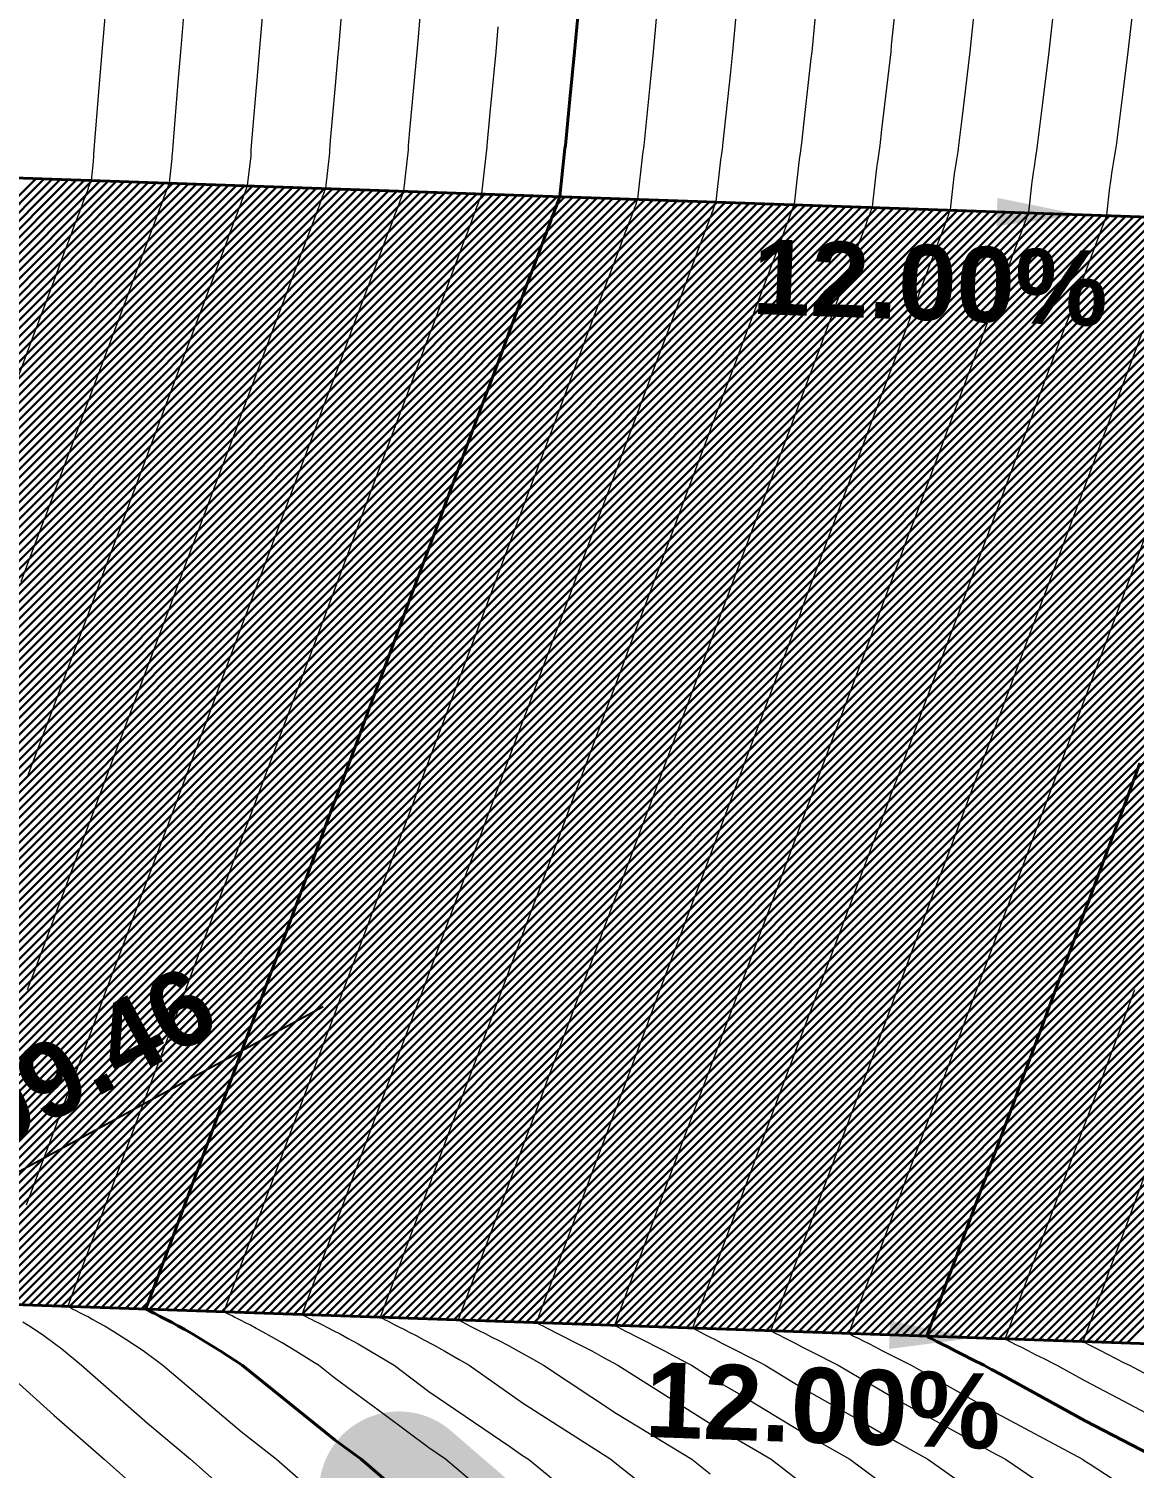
# Model space of a CAD drawing. Extents: x 2799052 to 2815686, y 1319509 to 1336143.
# Drawn here: x 2807475.63 to 2807487.42, y 1327803.55 to 1327818.89 of the extents above; entities that cross this region are included whole.
import ezdxf

# ---------------------------------------------------------------- set-up
doc = ezdxf.new("R2010")
doc.units = 0
doc.header["$LTSCALE"] = 0.5
doc.header["$MEASUREMENT"] = 0
for name, color, linetype, lineweight in [('C-PRKG-CONC', 2, 'Continuous', 40), ('C-Road-Asph-Hach', 110, 'Continuous', 30), ('C-Topo-Cont-10th', 8, 'Continuous', 13), ('C-TOPO-CONT-1FT', 7, 'Continuous', 40), ('C-TOPO-SLOP', 1, 'Continuous', 25), ('C-TOPO-SPOT', 2, 'Continuous', 25)]:
    doc.layers.add(name, color=color, linetype=linetype, lineweight=lineweight)
doc.layers.add('C-Road-Asph-Hach-Bdry', color=64, linetype='Continuous', lineweight=25, plot=False)
doc.layers.add('C-TOPO-USER', color=40, linetype='Continuous')
doc.styles.add('Swiss 721 BT', font='swissb.ttf', dxfattribs={"height": 2})

msp = doc.modelspace()

# ---------------------------------------------------------------- hatches: boundary and pattern name
at = {"true_color": 0x000000}
msp.add_hatch(color=18, dxfattribs=at).paths.add_polyline_path([(2807478.932, 1327803.858, 0.414214), (2807479.02, 1327802.66), (2807482.177, 1327799.934, 0.414214), (2807483.376, 1327800.022, 0.414214), (2807483.288, 1327801.22), (2807480.131, 1327803.946, 0.414214)], flags=0)

# ---------------------------------------------------------------- linework, layer by layer
at = {"layer": 'C-PRKG-CONC'}
for p, q in [((2807473.473, 1327817.369), (2807500.621, 1327816.427)), ((2807506.439, 1327804.218), (2807453.461, 1327806.056))]:
    msp.add_line(p, q, dxfattribs=at)
at = {"layer": 'C-Road-Asph-Hach', "linetype": 'Continuous'}
for p, q in [((2807464.103, 1327805.687), (2807475.708, 1327817.291)), ((2807464.188, 1327805.684), (2807475.793, 1327817.288)), ((2807464.274, 1327805.681), (2807475.878, 1327817.285)), ((2807464.359, 1327805.678), (2807475.964, 1327817.282)), ((2807464.445, 1327805.675), (2807476.049, 1327817.279)), ((2807464.53, 1327805.672), (2807476.135, 1327817.276)), ((2807464.615, 1327805.669), (2807476.22, 1327817.273)), ((2807464.701, 1327805.666), (2807476.306, 1327817.271)), ((2807464.786, 1327805.663), (2807476.391, 1327817.268)), ((2807464.872, 1327805.66), (2807476.476, 1327817.265)), ((2807464.957, 1327805.657), (2807476.562, 1327817.262)), ((2807465.043, 1327805.654), (2807476.647, 1327817.259)), ((2807465.128, 1327805.651), (2807476.733, 1327817.256)), ((2807465.213, 1327805.648), (2807476.818, 1327817.253)), ((2807465.299, 1327805.645), (2807476.903, 1327817.25)), ((2807465.384, 1327805.642), (2807476.989, 1327817.247)), ((2807465.47, 1327805.639), (2807477.074, 1327817.244)), ((2807465.555, 1327805.636), (2807477.16, 1327817.241)), ((2807465.64, 1327805.633), (2807477.245, 1327817.238)), ((2807465.726, 1327805.63), (2807477.331, 1327817.235)), ((2807465.811, 1327805.627), (2807477.416, 1327817.232)), ((2807465.897, 1327805.624), (2807477.501, 1327817.229)), ((2807465.982, 1327805.621), (2807477.587, 1327817.226)), ((2807466.068, 1327805.618), (2807477.672, 1327817.223)), ((2807466.153, 1327805.615), (2807477.758, 1327817.22)), ((2807466.238, 1327805.612), (2807477.843, 1327817.217)), ((2807466.324, 1327805.61), (2807477.929, 1327817.214)), ((2807466.409, 1327805.607), (2807478.014, 1327817.211)), ((2807466.495, 1327805.604), (2807478.099, 1327817.208)), ((2807466.58, 1327805.601), (2807478.185, 1327817.205)), ((2807466.666, 1327805.598), (2807478.27, 1327817.202)), ((2807466.751, 1327805.595), (2807478.356, 1327817.199)), ((2807466.836, 1327805.592), (2807478.441, 1327817.196)), ((2807466.922, 1327805.589), (2807478.527, 1327817.193)), ((2807467.007, 1327805.586), (2807478.612, 1327817.191)), ((2807467.093, 1327805.583), (2807478.697, 1327817.188)), ((2807467.178, 1327805.58), (2807478.783, 1327817.185)), ((2807467.264, 1327805.577), (2807478.868, 1327817.182)), ((2807467.349, 1327805.574), (2807478.954, 1327817.179)), ((2807467.434, 1327805.571), (2807479.039, 1327817.176)), ((2807467.52, 1327805.568), (2807479.125, 1327817.173)), ((2807467.605, 1327805.565), (2807479.21, 1327817.17)), ((2807467.691, 1327805.562), (2807479.295, 1327817.167)), ((2807467.776, 1327805.559), (2807479.381, 1327817.164)), ((2807467.862, 1327805.556), (2807479.466, 1327817.161)), ((2807467.947, 1327805.553), (2807479.552, 1327817.158)), ((2807468.032, 1327805.55), (2807479.637, 1327817.155)), ((2807468.118, 1327805.547), (2807479.723, 1327817.152)), ((2807468.203, 1327805.544), (2807479.808, 1327817.149)), ((2807468.289, 1327805.541), (2807479.893, 1327817.146)), ((2807468.374, 1327805.538), (2807479.979, 1327817.143)), ((2807468.46, 1327805.535), (2807480.064, 1327817.14)), ((2807468.545, 1327805.532), (2807480.15, 1327817.137)), ((2807468.63, 1327805.53), (2807480.235, 1327817.134)), ((2807468.716, 1327805.527), (2807480.321, 1327817.131)), ((2807468.801, 1327805.524), (2807480.406, 1327817.128)), ((2807468.887, 1327805.521), (2807480.491, 1327817.125)), ((2807468.972, 1327805.518), (2807480.577, 1327817.122)), ((2807469.058, 1327805.515), (2807480.662, 1327817.119)), ((2807469.143, 1327805.512), (2807480.748, 1327817.116)), ((2807469.228, 1327805.509), (2807480.833, 1327817.113)), ((2807469.314, 1327805.506), (2807480.918, 1327817.111)), ((2807469.399, 1327805.503), (2807481.004, 1327817.108)), ((2807469.485, 1327805.5), (2807481.089, 1327817.105)), ((2807469.57, 1327805.497), (2807481.175, 1327817.102)), ((2807469.655, 1327805.494), (2807481.26, 1327817.099)), ((2807469.741, 1327805.491), (2807481.346, 1327817.096)), ((2807469.826, 1327805.488), (2807481.431, 1327817.093)), ((2807469.912, 1327805.485), (2807481.516, 1327817.09)), ((2807469.997, 1327805.482), (2807481.602, 1327817.087)), ((2807470.083, 1327805.479), (2807481.687, 1327817.084)), ((2807470.168, 1327805.476), (2807481.773, 1327817.081)), ((2807470.253, 1327805.473), (2807481.858, 1327817.078)), ((2807470.339, 1327805.47), (2807481.944, 1327817.075)), ((2807470.424, 1327805.467), (2807482.029, 1327817.072)), ((2807470.51, 1327805.464), (2807482.114, 1327817.069)), ((2807470.595, 1327805.461), (2807482.2, 1327817.066)), ((2807470.681, 1327805.458), (2807482.285, 1327817.063)), ((2807470.766, 1327805.455), (2807482.371, 1327817.06)), ((2807470.851, 1327805.452), (2807482.456, 1327817.057)), ((2807470.937, 1327805.45), (2807482.542, 1327817.054)), ((2807471.022, 1327805.447), (2807482.627, 1327817.051)), ((2807471.108, 1327805.444), (2807482.712, 1327817.048)), ((2807471.193, 1327805.441), (2807482.798, 1327817.045)), ((2807471.279, 1327805.438), (2807482.883, 1327817.042)), ((2807471.364, 1327805.435), (2807482.969, 1327817.039)), ((2807471.449, 1327805.432), (2807483.054, 1327817.036)), ((2807471.535, 1327805.429), (2807483.14, 1327817.033)), ((2807471.62, 1327805.426), (2807483.225, 1327817.031)), ((2807471.706, 1327805.423), (2807483.31, 1327817.028)), ((2807471.791, 1327805.42), (2807483.396, 1327817.025)), ((2807471.877, 1327805.417), (2807483.481, 1327817.022)), ((2807471.962, 1327805.414), (2807483.567, 1327817.019)), ((2807472.047, 1327805.411), (2807483.652, 1327817.016)), ((2807472.133, 1327805.408), (2807483.738, 1327817.013)), ((2807472.218, 1327805.405), (2807483.823, 1327817.01)), ((2807472.304, 1327805.402), (2807483.908, 1327817.007)), ((2807472.389, 1327805.399), (2807483.994, 1327817.004)), ((2807472.475, 1327805.396), (2807484.079, 1327817.001)), ((2807472.56, 1327805.393), (2807484.165, 1327816.998)), ((2807472.645, 1327805.39), (2807484.25, 1327816.995)), ((2807472.731, 1327805.387), (2807484.336, 1327816.992)), ((2807472.816, 1327805.384), (2807484.421, 1327816.989)), ((2807472.902, 1327805.381), (2807484.506, 1327816.986)), ((2807472.987, 1327805.378), (2807484.592, 1327816.983)), ((2807473.072, 1327805.375), (2807484.677, 1327816.98)), ((2807473.158, 1327805.372), (2807484.763, 1327816.977)), ((2807473.243, 1327805.37), (2807484.848, 1327816.974)), ((2807473.329, 1327805.367), (2807484.933, 1327816.971)), ((2807473.414, 1327805.364), (2807485.019, 1327816.968)), ((2807473.5, 1327805.361), (2807485.104, 1327816.965)), ((2807473.585, 1327805.358), (2807485.19, 1327816.962)), ((2807473.67, 1327805.355), (2807485.275, 1327816.959)), ((2807473.756, 1327805.352), (2807485.361, 1327816.956)), ((2807473.841, 1327805.349), (2807485.446, 1327816.953)), ((2807473.927, 1327805.346), (2807485.531, 1327816.951)), ((2807474.012, 1327805.343), (2807485.617, 1327816.948)), ((2807474.098, 1327805.34), (2807485.702, 1327816.945)), ((2807474.183, 1327805.337), (2807485.788, 1327816.942)), ((2807474.268, 1327805.334), (2807485.873, 1327816.939)), ((2807474.354, 1327805.331), (2807485.959, 1327816.936)), ((2807474.439, 1327805.328), (2807486.044, 1327816.933)), ((2807474.525, 1327805.325), (2807486.129, 1327816.93)), ((2807474.61, 1327805.322), (2807486.215, 1327816.927)), ((2807474.696, 1327805.319), (2807486.3, 1327816.924)), ((2807474.781, 1327805.316), (2807486.386, 1327816.921)), ((2807474.866, 1327805.313), (2807486.471, 1327816.918)), ((2807474.952, 1327805.31), (2807486.557, 1327816.915)), ((2807475.037, 1327805.307), (2807486.642, 1327816.912)), ((2807475.123, 1327805.304), (2807486.727, 1327816.909)), ((2807475.208, 1327805.301), (2807486.813, 1327816.906)), ((2807475.294, 1327805.298), (2807486.898, 1327816.903)), ((2807475.379, 1327805.295), (2807486.984, 1327816.9)), ((2807475.464, 1327805.292), (2807487.069, 1327816.897)), ((2807475.55, 1327805.29), (2807487.155, 1327816.894)), ((2807475.635, 1327805.287), (2807487.24, 1327816.891)), ((2807475.721, 1327805.284), (2807487.325, 1327816.888)), ((2807475.806, 1327805.281), (2807487.411, 1327816.885)), ((2807475.892, 1327805.278), (2807487.496, 1327816.882)), ((2807475.977, 1327805.275), (2807487.582, 1327816.879)), ((2807476.062, 1327805.272), (2807487.667, 1327816.876)), ((2807476.148, 1327805.269), (2807487.753, 1327816.873)), ((2807476.233, 1327805.266), (2807487.838, 1327816.871)), ((2807476.319, 1327805.263), (2807487.923, 1327816.868)), ((2807476.404, 1327805.26), (2807488.009, 1327816.865)), ((2807476.49, 1327805.257), (2807488.094, 1327816.862)), ((2807476.575, 1327805.254), (2807488.18, 1327816.859)), ((2807476.66, 1327805.251), (2807488.265, 1327816.856)), ((2807476.746, 1327805.248), (2807488.35, 1327816.853)), ((2807476.831, 1327805.245), (2807488.436, 1327816.85)), ((2807476.917, 1327805.242), (2807488.521, 1327816.847)), ((2807477.002, 1327805.239), (2807488.607, 1327816.844)), ((2807477.087, 1327805.236), (2807488.692, 1327816.841)), ((2807477.173, 1327805.233), (2807488.778, 1327816.838)), ((2807477.258, 1327805.23), (2807488.863, 1327816.835)), ((2807477.344, 1327805.227), (2807488.948, 1327816.832)), ((2807477.429, 1327805.224), (2807489.034, 1327816.829)), ((2807477.515, 1327805.221), (2807489.119, 1327816.826)), ((2807477.6, 1327805.218), (2807489.205, 1327816.823)), ((2807477.685, 1327805.215), (2807489.29, 1327816.82)), ((2807477.771, 1327805.212), (2807489.376, 1327816.817)), ((2807477.856, 1327805.21), (2807489.461, 1327816.814)), ((2807477.942, 1327805.207), (2807489.546, 1327816.811)), ((2807478.027, 1327805.204), (2807489.632, 1327816.808)), ((2807478.113, 1327805.201), (2807489.717, 1327816.805)), ((2807478.198, 1327805.198), (2807489.803, 1327816.802)), ((2807478.283, 1327805.195), (2807489.888, 1327816.799)), ((2807478.369, 1327805.192), (2807489.974, 1327816.796)), ((2807478.454, 1327805.189), (2807490.059, 1327816.793)), ((2807478.54, 1327805.186), (2807490.144, 1327816.791)), ((2807478.625, 1327805.183), (2807490.23, 1327816.788)), ((2807478.711, 1327805.18), (2807490.315, 1327816.785)), ((2807478.796, 1327805.177), (2807490.401, 1327816.782)), ((2807478.881, 1327805.174), (2807490.486, 1327816.779)), ((2807478.967, 1327805.171), (2807490.572, 1327816.776)), ((2807479.052, 1327805.168), (2807490.657, 1327816.773)), ((2807479.138, 1327805.165), (2807490.742, 1327816.77)), ((2807479.223, 1327805.162), (2807490.828, 1327816.767)), ((2807479.309, 1327805.159), (2807490.913, 1327816.764)), ((2807479.394, 1327805.156), (2807490.999, 1327816.761)), ((2807479.479, 1327805.153), (2807491.084, 1327816.758)), ((2807479.565, 1327805.15), (2807491.17, 1327816.755)), ((2807479.65, 1327805.147), (2807491.255, 1327816.752)), ((2807479.736, 1327805.144), (2807491.34, 1327816.749)), ((2807479.821, 1327805.141), (2807491.426, 1327816.746)), ((2807479.907, 1327805.138), (2807491.511, 1327816.743)), ((2807479.992, 1327805.135), (2807491.597, 1327816.74)), ((2807480.077, 1327805.132), (2807491.682, 1327816.737)), ((2807480.163, 1327805.13), (2807491.768, 1327816.734)), ((2807480.248, 1327805.127), (2807491.853, 1327816.731)), ((2807480.334, 1327805.124), (2807491.938, 1327816.728)), ((2807480.419, 1327805.121), (2807492.024, 1327816.725)), ((2807480.505, 1327805.118), (2807492.109, 1327816.722)), ((2807480.59, 1327805.115), (2807492.195, 1327816.719)), ((2807480.675, 1327805.112), (2807492.28, 1327816.716)), ((2807480.761, 1327805.109), (2807492.365, 1327816.713)), ((2807480.846, 1327805.106), (2807492.451, 1327816.711)), ((2807480.932, 1327805.103), (2807492.536, 1327816.708)), ((2807481.017, 1327805.1), (2807492.622, 1327816.705)), ((2807481.102, 1327805.097), (2807492.707, 1327816.702)), ((2807481.188, 1327805.094), (2807492.793, 1327816.699)), ((2807481.273, 1327805.091), (2807492.878, 1327816.696)), ((2807481.359, 1327805.088), (2807492.963, 1327816.693)), ((2807481.444, 1327805.085), (2807493.049, 1327816.69)), ((2807481.53, 1327805.082), (2807493.134, 1327816.687)), ((2807481.615, 1327805.079), (2807493.22, 1327816.684)), ((2807481.7, 1327805.076), (2807493.305, 1327816.681)), ((2807481.786, 1327805.073), (2807493.391, 1327816.678)), ((2807481.871, 1327805.07), (2807493.476, 1327816.675)), ((2807481.957, 1327805.067), (2807493.561, 1327816.672)), ((2807482.042, 1327805.064), (2807493.647, 1327816.669)), ((2807482.128, 1327805.061), (2807493.732, 1327816.666)), ((2807482.213, 1327805.058), (2807493.818, 1327816.663)), ((2807482.298, 1327805.055), (2807493.903, 1327816.66)), ((2807482.384, 1327805.052), (2807493.989, 1327816.657)), ((2807482.469, 1327805.05), (2807494.074, 1327816.654)), ((2807482.555, 1327805.047), (2807494.159, 1327816.651)), ((2807482.64, 1327805.044), (2807494.245, 1327816.648)), ((2807482.726, 1327805.041), (2807494.33, 1327816.645)), ((2807482.811, 1327805.038), (2807494.416, 1327816.642)), ((2807482.896, 1327805.035), (2807494.501, 1327816.639)), ((2807482.982, 1327805.032), (2807494.587, 1327816.636)), ((2807483.067, 1327805.029), (2807494.672, 1327816.633)), ((2807483.153, 1327805.026), (2807494.757, 1327816.631)), ((2807483.238, 1327805.023), (2807494.843, 1327816.628)), ((2807483.324, 1327805.02), (2807494.928, 1327816.625)), ((2807483.409, 1327805.017), (2807495.014, 1327816.622)), ((2807483.494, 1327805.014), (2807495.099, 1327816.619)), ((2807483.58, 1327805.011), (2807495.185, 1327816.616)), ((2807483.665, 1327805.008), (2807495.27, 1327816.613)), ((2807483.751, 1327805.005), (2807495.355, 1327816.61)), ((2807483.836, 1327805.002), (2807495.441, 1327816.607)), ((2807483.922, 1327804.999), (2807495.526, 1327816.604)), ((2807484.007, 1327804.996), (2807495.612, 1327816.601)), ((2807484.092, 1327804.993), (2807495.697, 1327816.598)), ((2807484.178, 1327804.99), (2807495.783, 1327816.595)), ((2807484.263, 1327804.987), (2807495.868, 1327816.592)), ((2807484.349, 1327804.984), (2807495.953, 1327816.589)), ((2807484.434, 1327804.981), (2807496.039, 1327816.586)), ((2807484.519, 1327804.978), (2807496.124, 1327816.583)), ((2807484.605, 1327804.975), (2807496.21, 1327816.58)), ((2807484.69, 1327804.972), (2807496.295, 1327816.577)), ((2807484.776, 1327804.97), (2807496.38, 1327816.574)), ((2807484.861, 1327804.967), (2807496.466, 1327816.571)), ((2807484.947, 1327804.964), (2807496.551, 1327816.568)), ((2807485.032, 1327804.961), (2807496.637, 1327816.565)), ((2807485.117, 1327804.958), (2807496.722, 1327816.562)), ((2807485.203, 1327804.955), (2807496.808, 1327816.559)), ((2807485.288, 1327804.952), (2807496.893, 1327816.556)), ((2807485.374, 1327804.949), (2807496.978, 1327816.553)), ((2807485.459, 1327804.946), (2807497.064, 1327816.551)), ((2807485.545, 1327804.943), (2807497.149, 1327816.548)), ((2807485.63, 1327804.94), (2807497.235, 1327816.545)), ((2807485.715, 1327804.937), (2807497.32, 1327816.542)), ((2807485.801, 1327804.934), (2807497.406, 1327816.539)), ((2807485.886, 1327804.931), (2807497.491, 1327816.536)), ((2807485.972, 1327804.928), (2807497.576, 1327816.533)), ((2807486.057, 1327804.925), (2807497.662, 1327816.53)), ((2807486.143, 1327804.922), (2807497.747, 1327816.527)), ((2807486.228, 1327804.919), (2807497.833, 1327816.524)), ((2807486.313, 1327804.916), (2807497.918, 1327816.521)), ((2807486.399, 1327804.913), (2807498.004, 1327816.518)), ((2807486.484, 1327804.91), (2807498.089, 1327816.515)), ((2807486.57, 1327804.907), (2807498.174, 1327816.512)), ((2807486.655, 1327804.904), (2807498.26, 1327816.509)), ((2807486.741, 1327804.901), (2807498.345, 1327816.506)), ((2807486.826, 1327804.898), (2807498.431, 1327816.503)), ((2807486.911, 1327804.895), (2807498.516, 1327816.5)), ((2807486.997, 1327804.892), (2807498.602, 1327816.497)), ((2807487.082, 1327804.89), (2807498.687, 1327816.494)), ((2807487.168, 1327804.887), (2807498.772, 1327816.491)), ((2807487.253, 1327804.884), (2807498.858, 1327816.488)), ((2807487.339, 1327804.881), (2807498.943, 1327816.485)), ((2807480.59, 1327805.115), (2807480.59, 1327805.115)), ((2807484.947, 1327804.964), (2807484.947, 1327804.964))]:
    msp.add_line(p, q, dxfattribs=at)
at = {"layer": 'C-Road-Asph-Hach-Bdry'}
for p, q in [((2807500.621, 1327816.427), (2807473.473, 1327817.369)), ((2807453.461, 1327806.056), (2807507.963, 1327804.165))]:
    msp.add_line(p, q, dxfattribs=at)
msp.add_circle((2807368.688, 1327825.522), 8317.007, dxfattribs=at)
at = {"layer": 'C-Topo-Cont-10th'}
for points, elevation in [([(2807479.852, 1327819.644), (2807479.777, 1327818.761), (2807479.768, 1327818.644), (2807479.694, 1327817.845), (2807479.676, 1327817.644), (2807479.676, 1327817.634), (2807479.674, 1327817.598), (2807479.625, 1327817.16), (2807479.624, 1327817.155), (2807479.622, 1327817.15), (2807479.618, 1327817.139), (2807479.614, 1327817.127), (2807479.609, 1327817.113), (2807479.603, 1327817.098), (2807479.597, 1327817.081), (2807479.589, 1327817.061), (2807479.581, 1327817.039), (2807479.571, 1327817.013), (2807479.56, 1327816.982), (2807479.546, 1327816.946), (2807479.53, 1327816.903), (2807479.51, 1327816.849), (2807479.485, 1327816.781), (2807479.452, 1327816.694), (2807479.434, 1327816.644), (2807479.288, 1327816.251), (2807479.061, 1327815.644), (2807479.016, 1327815.522), (2807478.895, 1327815.197), (2807478.745, 1327814.794), (2807478.689, 1327814.644), (2807478.474, 1327814.065), (2807478.317, 1327813.644), (2807478.202, 1327813.336), (2807477.944, 1327812.644), (2807477.931, 1327812.608), (2807477.895, 1327812.511), (2807477.66, 1327811.879), (2807477.572, 1327811.644), (2807477.388, 1327811.15), (2807477.2, 1327810.644), (2807477.117, 1327810.421), (2807476.895, 1327809.825), (2807476.846, 1327809.693), (2807476.828, 1327809.644), (2807476.575, 1327808.964), (2807476.455, 1327808.644), (2807476.303, 1327808.235), (2807476.083, 1327807.644), (2807476.032, 1327807.507), (2807475.895, 1327807.139), (2807475.761, 1327806.778), (2807475.711, 1327806.644), (2807475.601, 1327806.35)], 8299.2), ([(2807479.001, 1327819.537), (2807478.927, 1327818.644), (2807478.924, 1327818.614), (2807478.895, 1327818.283), (2807478.843, 1327817.696), (2807478.839, 1327817.644), (2807478.838, 1327817.641), (2807478.836, 1327817.598), (2807478.834, 1327817.567), (2807478.792, 1327817.189), (2807478.792, 1327817.184), (2807478.79, 1327817.18), (2807478.786, 1327817.17), (2807478.782, 1327817.16), (2807478.778, 1327817.148), (2807478.773, 1327817.135), (2807478.767, 1327817.12), (2807478.761, 1327817.103), (2807478.754, 1327817.083), (2807478.746, 1327817.061), (2807478.736, 1327817.035), (2807478.724, 1327817.003), (2807478.71, 1327816.966), (2807478.693, 1327816.919), (2807478.671, 1327816.861), (2807478.643, 1327816.785), (2807478.605, 1327816.682), (2807478.59, 1327816.644), (2807478.402, 1327816.137), (2807478.218, 1327815.644), (2807478.13, 1327815.408), (2807477.895, 1327814.777), (2807477.859, 1327814.68), (2807477.846, 1327814.644), (2807477.588, 1327813.951), (2807477.473, 1327813.644), (2807477.316, 1327813.222), (2807477.101, 1327812.644), (2807477.045, 1327812.494), (2807476.895, 1327812.091), (2807476.774, 1327811.765), (2807476.729, 1327811.644), (2807476.502, 1327811.036), (2807476.356, 1327810.644), (2807476.231, 1327810.308), (2807475.984, 1327809.644), (2807475.96, 1327809.579), (2807475.895, 1327809.405), (2807475.689, 1327808.85), (2807475.612, 1327808.644)], 8299.3), ([(2807485.77, 1327819.644), (2807485.685, 1327818.854), (2807485.664, 1327818.644), (2807485.581, 1327817.958), (2807485.545, 1327817.644), (2807485.535, 1327817.58), (2807485.522, 1327817.496), (2807485.511, 1327817.426), (2807485.502, 1327817.366), (2807485.495, 1327817.315), (2807485.456, 1327816.963), (2807485.454, 1327816.953), (2807485.451, 1327816.943), (2807485.442, 1327816.922), (2807485.434, 1327816.898), (2807485.424, 1327816.871), (2807485.413, 1327816.842), (2807485.4, 1327816.808), (2807485.386, 1327816.77), (2807485.37, 1327816.726), (2807485.351, 1327816.675), (2807485.339, 1327816.644), (2807485.218, 1327816.32), (2807484.967, 1327815.644), (2807484.947, 1327815.591), (2807484.895, 1327815.451), (2807484.676, 1327814.863), (2807484.594, 1327814.644), (2807484.405, 1327814.134), (2807484.222, 1327813.644), (2807484.133, 1327813.405), (2807483.895, 1327812.766), (2807483.862, 1327812.677), (2807483.85, 1327812.644), (2807483.591, 1327811.948), (2807483.477, 1327811.644), (2807483.319, 1327811.219), (2807483.105, 1327810.644), (2807483.048, 1327810.491), (2807482.895, 1327810.08), (2807482.777, 1327809.762), (2807482.733, 1327809.644), (2807482.505, 1327809.033), (2807482.36, 1327808.644), (2807482.234, 1327808.305), (2807481.988, 1327807.644), (2807481.963, 1327807.576), (2807481.895, 1327807.394), (2807481.691, 1327806.847), (2807481.616, 1327806.644), (2807481.45, 1327806.198), (2807481.243, 1327805.644), (2807481.234, 1327805.619), (2807481.044, 1327805.108), (2807481.041, 1327805.099), (2807481.048, 1327805.095), (2807481.078, 1327805.08), (2807481.112, 1327805.063), (2807481.149, 1327805.044), (2807481.192, 1327805.022), (2807481.24, 1327804.998), (2807481.295, 1327804.969), (2807481.36, 1327804.937), (2807481.435, 1327804.898), (2807481.525, 1327804.852), (2807481.632, 1327804.797), (2807481.758, 1327804.728), (2807481.91, 1327804.644), (2807482.895, 1327804.025), (2807483.547, 1327803.644), (2807483.895, 1327803.374)], 8298.5), ([(2807478.149, 1327819.39), (2807478.087, 1327818.644), (2807478.071, 1327818.467), (2807478.001, 1327817.644), (2807477.998, 1327817.598), (2807477.996, 1327817.562), (2807477.995, 1327817.536), (2807477.959, 1327817.217), (2807477.959, 1327817.213), (2807477.957, 1327817.21), (2807477.954, 1327817.201), (2807477.951, 1327817.192), (2807477.947, 1327817.183), (2807477.943, 1327817.171), (2807477.938, 1327817.159), (2807477.933, 1327817.144), (2807477.927, 1327817.128), (2807477.92, 1327817.109), (2807477.912, 1327817.087), (2807477.902, 1327817.061), (2807477.89, 1327817.029), (2807477.875, 1327816.99), (2807477.857, 1327816.94), (2807477.833, 1327816.876), (2807477.801, 1327816.79), (2807477.755, 1327816.667), (2807477.747, 1327816.644), (2807477.516, 1327816.023), (2807477.374, 1327815.644), (2807477.244, 1327815.294), (2807477.002, 1327814.644), (2807476.973, 1327814.566), (2807476.895, 1327814.356), (2807476.702, 1327813.837), (2807476.63, 1327813.644), (2807476.43, 1327813.108), (2807476.257, 1327812.644), (2807476.159, 1327812.38), (2807475.895, 1327811.671), (2807475.888, 1327811.651), (2807475.885, 1327811.644), (2807475.616, 1327810.922)], 8299.4), ([(2807484.058, 1327819.48), (2807483.978, 1327818.644), (2807483.969, 1327818.57), (2807483.895, 1327817.899), (2807483.87, 1327817.669), (2807483.867, 1327817.644), (2807483.855, 1327817.564), (2807483.844, 1327817.494), (2807483.836, 1327817.434), (2807483.79, 1327817.02), (2807483.789, 1327817.011), (2807483.785, 1327817.003), (2807483.778, 1327816.984), (2807483.771, 1327816.963), (2807483.762, 1327816.94), (2807483.753, 1327816.915), (2807483.742, 1327816.886), (2807483.73, 1327816.853), (2807483.716, 1327816.815), (2807483.699, 1327816.772), (2807483.68, 1327816.721), (2807483.658, 1327816.66), (2807483.652, 1327816.644), (2807483.446, 1327816.092), (2807483.279, 1327815.644), (2807483.175, 1327815.364), (2807482.907, 1327814.644), (2807482.904, 1327814.635), (2807482.895, 1327814.611), (2807482.633, 1327813.906), (2807482.535, 1327813.644), (2807482.361, 1327813.177), (2807482.162, 1327812.644), (2807482.09, 1327812.449), (2807481.895, 1327811.925), (2807481.819, 1327811.72), (2807481.79, 1327811.644), (2807481.547, 1327810.991), (2807481.418, 1327810.644), (2807481.276, 1327810.263), (2807481.045, 1327809.644), (2807481.005, 1327809.534), (2807480.895, 1327809.24), (2807480.673, 1327808.644), (2807480.542, 1327808.29), (2807480.301, 1327807.644), (2807479.948, 1327806.697), (2807479.928, 1327806.644), (2807479.919, 1327806.619), (2807479.895, 1327806.554), (2807479.556, 1327805.644), (2807479.551, 1327805.63), (2807479.539, 1327805.597), (2807479.378, 1327805.164), (2807479.375, 1327805.157), (2807479.381, 1327805.154), (2807479.405, 1327805.142), (2807479.431, 1327805.128), (2807479.461, 1327805.113), (2807479.494, 1327805.096), (2807479.533, 1327805.077), (2807479.576, 1327805.054), (2807479.627, 1327805.028), (2807479.687, 1327804.998), (2807479.759, 1327804.961), (2807479.843, 1327804.917), (2807479.943, 1327804.863), (2807480.065, 1327804.795), (2807480.218, 1327804.707), (2807480.324, 1327804.644), (2807480.895, 1327804.243), (2807481.835, 1327803.644), (2807481.895, 1327803.594), (2807482.133, 1327803.405)], 8298.7), ([(2807477.297, 1327819.242), (2807477.248, 1327818.644), (2807477.22, 1327818.319), (2807477.164, 1327817.644), (2807477.161, 1327817.598), (2807477.158, 1327817.556), (2807477.156, 1327817.526), (2807477.155, 1327817.505), (2807477.126, 1327817.245), (2807477.126, 1327817.242), (2807477.125, 1327817.239), (2807477.122, 1327817.232), (2807477.12, 1327817.225), (2807477.117, 1327817.217), (2807477.113, 1327817.208), (2807477.109, 1327817.198), (2807477.105, 1327817.186), (2807477.1, 1327817.173), (2807477.094, 1327817.157), (2807477.088, 1327817.139), (2807477.08, 1327817.118), (2807477.07, 1327817.092), (2807477.058, 1327817.06), (2807477.043, 1327817.02), (2807477.024, 1327816.968), (2807476.998, 1327816.897), (2807476.96, 1327816.797), (2807476.903, 1327816.644), (2807476.901, 1327816.638), (2807476.895, 1327816.622), (2807476.63, 1327815.909), (2807476.531, 1327815.644), (2807476.358, 1327815.18), (2807476.158, 1327814.644), (2807476.087, 1327814.452), (2807475.895, 1327813.936), (2807475.816, 1327813.723), (2807475.786, 1327813.644), (2807475.544, 1327812.994)], 8299.5), ([(2807483.199, 1327819.339), (2807483.135, 1327818.644), (2807483.111, 1327818.428), (2807483.028, 1327817.644), (2807483.027, 1327817.633), (2807483.016, 1327817.557), (2807483.006, 1327817.493), (2807482.957, 1327817.048), (2807482.956, 1327817.04), (2807482.953, 1327817.032), (2807482.946, 1327817.015), (2807482.939, 1327816.996), (2807482.932, 1327816.975), (2807482.923, 1327816.951), (2807482.913, 1327816.925), (2807482.902, 1327816.895), (2807482.889, 1327816.86), (2807482.874, 1327816.82), (2807482.856, 1327816.773), (2807482.836, 1327816.717), (2807482.811, 1327816.65), (2807482.808, 1327816.644), (2807482.56, 1327815.978), (2807482.436, 1327815.644), (2807482.289, 1327815.25), (2807482.063, 1327814.644), (2807482.018, 1327814.521), (2807481.895, 1327814.191), (2807481.746, 1327813.792), (2807481.691, 1327813.644), (2807481.475, 1327813.063), (2807481.319, 1327812.644), (2807481.204, 1327812.335), (2807480.947, 1327811.644), (2807480.933, 1327811.606), (2807480.895, 1327811.505), (2807480.574, 1327810.644), (2807480.384, 1327810.132), (2807480.202, 1327809.644), (2807479.895, 1327808.819), (2807479.847, 1327808.691), (2807479.83, 1327808.644), (2807479.576, 1327807.963), (2807479.457, 1327807.644), (2807479.305, 1327807.234), (2807479.085, 1327806.644), (2807478.895, 1327806.134), (2807478.713, 1327805.644), (2807478.709, 1327805.635), (2807478.695, 1327805.597), (2807478.684, 1327805.568), (2807478.544, 1327805.192), (2807478.542, 1327805.186), (2807478.547, 1327805.183), (2807478.568, 1327805.173), (2807478.591, 1327805.161), (2807478.617, 1327805.148), (2807478.646, 1327805.133), (2807478.679, 1327805.116), (2807478.717, 1327805.097), (2807478.761, 1327805.074), (2807478.813, 1327805.048), (2807478.875, 1327805.016), (2807478.948, 1327804.978), (2807479.035, 1327804.931), (2807479.141, 1327804.872), (2807479.274, 1327804.795), (2807479.447, 1327804.692), (2807479.524, 1327804.644), (2807479.895, 1327804.365), (2807480.759, 1327803.78), (2807480.895, 1327803.684), (2807480.959, 1327803.644), (2807481.895, 1327802.872)], 8298.8), ([(2807484.895, 1327819.376), (2807484.827, 1327818.712), (2807484.821, 1327818.644), (2807484.724, 1327817.814), (2807484.706, 1327817.644), (2807484.694, 1327817.571), (2807484.683, 1327817.495), (2807484.673, 1327817.43), (2807484.665, 1327817.374), (2807484.623, 1327816.991), (2807484.621, 1327816.982), (2807484.618, 1327816.973), (2807484.61, 1327816.953), (2807484.602, 1327816.931), (2807484.593, 1327816.906), (2807484.583, 1327816.878), (2807484.571, 1327816.847), (2807484.558, 1327816.811), (2807484.543, 1327816.771), (2807484.525, 1327816.724), (2807484.505, 1327816.668), (2807484.495, 1327816.644), (2807484.332, 1327816.206), (2807484.123, 1327815.644), (2807484.061, 1327815.477), (2807483.895, 1327815.031), (2807483.79, 1327814.749), (2807483.751, 1327814.644), (2807483.519, 1327814.02), (2807483.378, 1327813.644), (2807483.247, 1327813.291), (2807483.006, 1327812.644), (2807482.976, 1327812.563), (2807482.895, 1327812.346), (2807482.705, 1327811.834), (2807482.634, 1327811.644), (2807482.433, 1327811.105), (2807482.261, 1327810.644), (2807482.162, 1327810.377), (2807481.895, 1327809.66), (2807481.891, 1327809.648), (2807481.889, 1327809.644), (2807481.619, 1327808.919), (2807481.517, 1327808.644), (2807481.348, 1327808.191), (2807481.144, 1327807.644), (2807481.077, 1327807.462), (2807480.895, 1327806.974), (2807480.772, 1327806.644), (2807480.534, 1327806.004), (2807480.4, 1327805.644), (2807480.393, 1327805.626), (2807480.211, 1327805.136), (2807480.208, 1327805.128), (2807480.215, 1327805.124), (2807480.242, 1327805.111), (2807480.272, 1327805.095), (2807480.305, 1327805.078), (2807480.343, 1327805.059), (2807480.386, 1327805.037), (2807480.436, 1327805.012), (2807480.494, 1327804.982), (2807480.561, 1327804.948), (2807480.642, 1327804.907), (2807480.737, 1327804.857), (2807480.85, 1327804.796), (2807480.988, 1327804.719), (2807481.119, 1327804.644), (2807481.895, 1327804.131), (2807482.698, 1327803.644), (2807482.895, 1327803.486)], 8298.6), ([(2807476.446, 1327819.093), (2807476.409, 1327818.644), (2807476.37, 1327818.169), (2807476.327, 1327817.644), (2807476.324, 1327817.598), (2807476.32, 1327817.546), (2807476.318, 1327817.513), (2807476.317, 1327817.49), (2807476.316, 1327817.474), (2807476.293, 1327817.273), (2807476.293, 1327817.271), (2807476.292, 1327817.269), (2807476.29, 1327817.264), (2807476.288, 1327817.258), (2807476.286, 1327817.252), (2807476.283, 1327817.245), (2807476.28, 1327817.237), (2807476.277, 1327817.228), (2807476.273, 1327817.217), (2807476.269, 1327817.206), (2807476.263, 1327817.192), (2807476.257, 1327817.175), (2807476.25, 1327817.155), (2807476.241, 1327817.13), (2807476.229, 1327817.099), (2807476.214, 1327817.059), (2807476.194, 1327817.005), (2807476.165, 1327816.927), (2807476.121, 1327816.808), (2807476.059, 1327816.644), (2807476.015, 1327816.524), (2807475.895, 1327816.202), (2807475.744, 1327815.795), (2807475.687, 1327815.644), (2807475.472, 1327815.066)], 8299.6), ([(2807480.895, 1327802.948), (2807480.071, 1327803.644), (2807479.895, 1327803.763), (2807479.417, 1327804.121), (2807478.895, 1327804.502), (2807478.718, 1327804.644), (2807478.677, 1327804.671), (2807478.477, 1327804.795), (2807478.33, 1327804.883), (2807478.217, 1327804.948), (2807478.127, 1327804.999), (2807478.054, 1327805.038), (2807477.992, 1327805.071), (2807477.939, 1327805.097), (2807477.895, 1327805.12), (2807477.858, 1327805.139), (2807477.825, 1327805.155), (2807477.797, 1327805.17), (2807477.773, 1327805.182), (2807477.751, 1327805.193), (2807477.731, 1327805.203), (2807477.714, 1327805.212), (2807477.709, 1327805.215), (2807477.711, 1327805.22), (2807477.83, 1327805.539), (2807477.839, 1327805.563), (2807477.851, 1327805.596), (2807477.868, 1327805.642), (2807477.869, 1327805.644), (2807477.895, 1327805.714), (2807478.241, 1327806.644), (2807478.419, 1327807.12), (2807478.614, 1327807.644), (2807478.69, 1327807.849), (2807478.895, 1327808.399), (2807478.961, 1327808.577), (2807478.986, 1327808.644), (2807479.233, 1327809.306), (2807479.358, 1327809.644), (2807479.504, 1327810.035), (2807479.731, 1327810.644), (2807479.775, 1327810.763), (2807479.895, 1327811.085), (2807480.103, 1327811.644), (2807480.226, 1327811.975), (2807480.475, 1327812.644), (2807480.819, 1327813.568), (2807480.848, 1327813.644), (2807480.895, 1327813.771), (2807481.132, 1327814.407), (2807481.22, 1327814.644), (2807481.403, 1327815.136), (2807481.592, 1327815.644), (2807481.674, 1327815.864), (2807481.895, 1327816.457), (2807481.946, 1327816.593), (2807481.965, 1327816.644), (2807481.99, 1327816.713), (2807482.013, 1327816.775), (2807482.032, 1327816.825), (2807482.048, 1327816.868), (2807482.062, 1327816.905), (2807482.074, 1327816.936), (2807482.084, 1327816.964), (2807482.093, 1327816.988), (2807482.101, 1327817.01), (2807482.108, 1327817.029), (2807482.114, 1327817.046), (2807482.12, 1327817.062), (2807482.123, 1327817.069), (2807482.124, 1327817.076), (2807482.177, 1327817.552), (2807482.187, 1327817.621), (2807482.19, 1327817.644), (2807482.254, 1327818.284), (2807482.292, 1327818.644), (2807482.342, 1327819.197)], 8298.9), ([(2807487.406, 1327819.133), (2807487.35, 1327818.644), (2807487.298, 1327818.241), (2807487.223, 1327817.644), (2807487.216, 1327817.603), (2807487.2, 1327817.499), (2807487.186, 1327817.414), (2807487.176, 1327817.345), (2807487.167, 1327817.288), (2807487.16, 1327817.239), (2807487.154, 1327817.197), (2807487.122, 1327816.907), (2807487.12, 1327816.895), (2807487.116, 1327816.884), (2807487.107, 1327816.86), (2807487.096, 1327816.832), (2807487.085, 1327816.802), (2807487.072, 1327816.768), (2807487.058, 1327816.73), (2807487.042, 1327816.686), (2807487.026, 1327816.644), (2807486.991, 1327816.548), (2807486.895, 1327816.292), (2807486.719, 1327815.819), (2807486.654, 1327815.644), (2807486.448, 1327815.091), (2807486.281, 1327814.644), (2807486.177, 1327814.362), (2807485.909, 1327813.644), (2807485.905, 1327813.633), (2807485.895, 1327813.606), (2807485.634, 1327812.905), (2807485.537, 1327812.644), (2807485.363, 1327812.176), (2807485.164, 1327811.644), (2807485.091, 1327811.447), (2807484.895, 1327810.92), (2807484.82, 1327810.719), (2807484.792, 1327810.644), (2807484.549, 1327809.99), (2807484.42, 1327809.644), (2807484.277, 1327809.261), (2807484.047, 1327808.644), (2807484.006, 1327808.533), (2807483.895, 1327808.234), (2807483.735, 1327807.804), (2807483.675, 1327807.644), (2807483.464, 1327807.075), (2807483.303, 1327806.644), (2807482.952, 1327805.7), (2807482.931, 1327805.644), (2807482.929, 1327805.641), (2807482.902, 1327805.566), (2807482.878, 1327805.502), (2807482.71, 1327805.052), (2807482.706, 1327805.041), (2807482.716, 1327805.036), (2807482.752, 1327805.018), (2807482.792, 1327804.997), (2807482.838, 1327804.974), (2807482.889, 1327804.948), (2807482.947, 1327804.919), (2807483.014, 1327804.885), (2807483.092, 1327804.845), (2807483.183, 1327804.798), (2807483.292, 1327804.743), (2807483.421, 1327804.676), (2807483.48, 1327804.644), (2807483.895, 1327804.393), (2807484.473, 1327804.066), (2807484.895, 1327803.82), (2807485.216, 1327803.644), (2807485.895, 1327803.163)], 8298.3), ([(2807486.545, 1327818.994), (2807486.507, 1327818.644), (2807486.438, 1327818.1), (2807486.384, 1327817.644), (2807486.375, 1327817.59), (2807486.36, 1327817.497), (2807486.349, 1327817.421), (2807486.339, 1327817.357), (2807486.331, 1327817.302), (2807486.324, 1327817.256), (2807486.289, 1327816.935), (2807486.287, 1327816.924), (2807486.283, 1327816.914), (2807486.275, 1327816.891), (2807486.265, 1327816.865), (2807486.254, 1327816.837), (2807486.243, 1327816.805), (2807486.229, 1327816.769), (2807486.214, 1327816.728), (2807486.197, 1327816.681), (2807486.182, 1327816.644), (2807486.104, 1327816.434), (2807485.895, 1327815.872), (2807485.833, 1327815.705), (2807485.81, 1327815.644), (2807485.562, 1327814.977), (2807485.438, 1327814.644), (2807485.291, 1327814.248), (2807485.066, 1327813.644), (2807485.019, 1327813.519), (2807484.895, 1327813.186), (2807484.748, 1327812.791), (2807484.693, 1327812.644), (2807484.477, 1327812.062), (2807484.321, 1327811.644), (2807484.205, 1327811.333), (2807483.949, 1327810.644), (2807483.934, 1327810.605), (2807483.895, 1327810.5), (2807483.663, 1327809.876), (2807483.576, 1327809.644), (2807483.391, 1327809.147), (2807483.204, 1327808.644), (2807483.12, 1327808.419), (2807482.895, 1327807.814), (2807482.849, 1327807.69), (2807482.832, 1327807.644), (2807482.577, 1327806.961), (2807482.459, 1327806.644), (2807482.201, 1327805.949), (2807482.087, 1327805.644), (2807482.082, 1327805.629), (2807482.056, 1327805.561), (2807481.877, 1327805.08), (2807481.873, 1327805.07), (2807481.882, 1327805.066), (2807481.915, 1327805.049), (2807481.952, 1327805.03), (2807481.993, 1327805.009), (2807482.04, 1327804.985), (2807482.093, 1327804.958), (2807482.155, 1327804.927), (2807482.226, 1327804.891), (2807482.309, 1327804.848), (2807482.409, 1327804.797), (2807482.526, 1327804.736), (2807482.666, 1327804.661), (2807482.696, 1327804.644), (2807482.895, 1327804.519), (2807483.196, 1327804.343), (2807483.895, 1327803.921), (2807484.385, 1327803.644), (2807484.895, 1327803.265)], 8298.4), ([(2807480.631, 1327818.908), (2807480.609, 1327818.644), (2807480.546, 1327817.993), (2807480.514, 1327817.644), (2807480.513, 1327817.629), (2807480.458, 1327817.132), (2807480.457, 1327817.127), (2807480.455, 1327817.121), (2807480.45, 1327817.108), (2807480.445, 1327817.094), (2807480.439, 1327817.079), (2807480.433, 1327817.061), (2807480.426, 1327817.042), (2807480.417, 1327817.02), (2807480.408, 1327816.994), (2807480.397, 1327816.965), (2807480.384, 1327816.93), (2807480.369, 1327816.889), (2807480.35, 1327816.839), (2807480.328, 1327816.779), (2807480.299, 1327816.702), (2807480.277, 1327816.644), (2807479.911, 1327815.66), (2807479.905, 1327815.644), (2807479.895, 1327815.617), (2807479.631, 1327814.908), (2807479.533, 1327814.644), (2807479.36, 1327814.179), (2807479.16, 1327813.644), (2807479.088, 1327813.45), (2807478.895, 1327812.931), (2807478.817, 1327812.722), (2807478.788, 1327812.644), (2807478.546, 1327811.993), (2807478.416, 1327811.644), (2807478.274, 1327811.264), (2807478.043, 1327810.644), (2807478.003, 1327810.535), (2807477.895, 1327810.245), (2807477.732, 1327809.807), (2807477.671, 1327809.644), (2807477.461, 1327809.078), (2807477.299, 1327808.644), (2807477.189, 1327808.349), (2807476.926, 1327807.644), (2807476.918, 1327807.621), (2807476.895, 1327807.559), (2807476.647, 1327806.892), (2807476.554, 1327806.644), (2807476.352, 1327806.1), (2807476.182, 1327805.644), (2807476.163, 1327805.593), (2807476.146, 1327805.547), (2807476.135, 1327805.517), (2807476.127, 1327805.496), (2807476.121, 1327805.481), (2807476.045, 1327805.276), (2807476.044, 1327805.272), (2807476.047, 1327805.271), (2807476.058, 1327805.265), (2807476.07, 1327805.259), (2807476.084, 1327805.252), (2807476.1, 1327805.244), (2807476.118, 1327805.234), (2807476.139, 1327805.224), (2807476.163, 1327805.212), (2807476.191, 1327805.197), (2807476.225, 1327805.18), (2807476.265, 1327805.159), (2807476.312, 1327805.134), (2807476.37, 1327805.101), (2807476.442, 1327805.06), (2807476.536, 1327805.003), (2807476.665, 1327804.923), (2807476.848, 1327804.802), (2807477.058, 1327804.644), (2807477.895, 1327803.937), (2807478.269, 1327803.644), (2807478.895, 1327803.095)], 8299.1), ([(2807487.497, 1327815.644), (2807487.334, 1327815.205), (2807487.125, 1327814.644), (2807487.063, 1327814.476), (2807486.895, 1327814.026), (2807486.791, 1327813.747), (2807486.753, 1327813.644), (2807486.52, 1327813.019), (2807486.38, 1327812.644), (2807486.249, 1327812.29), (2807486.008, 1327811.644), (2807485.977, 1327811.561), (2807485.895, 1327811.34), (2807485.706, 1327810.833), (2807485.636, 1327810.644), (2807485.435, 1327810.104), (2807485.263, 1327809.644), (2807485.163, 1327809.375), (2807484.895, 1327808.654), (2807484.892, 1327808.646), (2807484.891, 1327808.644), (2807484.621, 1327807.918), (2807484.519, 1327807.644), (2807484.35, 1327807.189), (2807484.146, 1327806.644), (2807483.895, 1327805.968), (2807483.774, 1327805.644), (2807483.748, 1327805.573), (2807483.722, 1327805.503), (2807483.7, 1327805.443), (2807483.544, 1327805.024), (2807483.539, 1327805.012), (2807483.549, 1327805.007), (2807483.589, 1327804.987), (2807483.633, 1327804.965), (2807483.682, 1327804.94), (2807483.737, 1327804.911), (2807483.801, 1327804.879), (2807483.874, 1327804.842), (2807483.958, 1327804.799), (2807484.057, 1327804.748), (2807484.176, 1327804.688), (2807484.261, 1327804.644), (2807484.895, 1327804.274), (2807485.713, 1327803.825), (2807485.895, 1327803.723), (2807486.044, 1327803.644), (2807486.895, 1327803.066)], 8298.2), ([(2807487.596, 1327813.644), (2807487.406, 1327813.133), (2807487.224, 1327812.644), (2807487.135, 1327812.404), (2807486.895, 1327811.76), (2807486.863, 1327811.675), (2807486.852, 1327811.644), (2807486.592, 1327810.947), (2807486.479, 1327810.644), (2807486.321, 1327810.218), (2807486.107, 1327809.644), (2807486.049, 1327809.489), (2807485.895, 1327809.074), (2807485.778, 1327808.76), (2807485.735, 1327808.644), (2807485.507, 1327808.032), (2807485.362, 1327807.644), (2807485.236, 1327807.303), (2807484.99, 1327806.644), (2807484.895, 1327806.389), (2807484.618, 1327805.644), (2807484.594, 1327805.58), (2807484.566, 1327805.504), (2807484.542, 1327805.44), (2807484.521, 1327805.385), (2807484.377, 1327804.996), (2807484.372, 1327804.984), (2807484.383, 1327804.978), (2807484.425, 1327804.956), (2807484.473, 1327804.932), (2807484.526, 1327804.905), (2807484.586, 1327804.875), (2807484.654, 1327804.84), (2807484.733, 1327804.8), (2807484.824, 1327804.753), (2807484.931, 1327804.699), (2807485.039, 1327804.644), (2807485.895, 1327804.161), (2807486.867, 1327803.644), (2807486.895, 1327803.624), (2807486.948, 1327803.591), (2807487.895, 1327802.971)], 8298.1), ([(2807487.422, 1327808.644), (2807487.279, 1327808.26), (2807487.05, 1327807.644), (2807487.008, 1327807.531), (2807486.895, 1327807.229), (2807486.736, 1327806.802), (2807486.677, 1327806.644), (2807486.548, 1327806.297), (2807486.305, 1327805.644), (2807486.289, 1327805.6), (2807486.254, 1327805.508), (2807486.226, 1327805.432), (2807486.202, 1327805.368), (2807486.182, 1327805.314), (2807486.165, 1327805.267), (2807486.043, 1327804.94), (2807486.038, 1327804.926), (2807486.05, 1327804.919), (2807486.099, 1327804.894), (2807486.153, 1327804.867), (2807486.214, 1327804.836), (2807486.283, 1327804.801), (2807486.362, 1327804.761), (2807486.452, 1327804.715), (2807486.556, 1327804.662), (2807486.592, 1327804.644), (2807486.895, 1327804.478), (2807487.24, 1327804.299), (2807487.895, 1327803.95)], 8297.9), ([(2807487.521, 1327806.644), (2807487.299, 1327806.047), (2807487.148, 1327805.644), (2807487.137, 1327805.613), (2807487.099, 1327805.51), (2807487.068, 1327805.426), (2807487.042, 1327805.358), (2807487.02, 1327805.3), (2807487.002, 1327805.251), (2807486.986, 1327805.208), (2807486.876, 1327804.913), (2807486.87, 1327804.897), (2807486.884, 1327804.89), (2807486.936, 1327804.864), (2807486.994, 1327804.834), (2807487.058, 1327804.801), (2807487.132, 1327804.764), (2807487.215, 1327804.721), (2807487.311, 1327804.672), (2807487.368, 1327804.644), (2807487.895, 1327804.363)], 8297.8), ([(2807475.566, 1327805.107), (2807475.659, 1327805.05), (2807475.791, 1327804.962), (2807475.982, 1327804.818), (2807476.191, 1327804.644), (2807476.895, 1327804.027), (2807477.355, 1327803.644), (2807477.895, 1327803.164)], 8299.2), ([(2807475.303, 1327804.644), (2807475.895, 1327804.112), (2807476.434, 1327803.644), (2807476.895, 1327803.23)], 8299.3)]:
    msp.add_lwpolyline(points, dxfattribs=dict(at, elevation=elevation))
at = {"layer": 'C-TOPO-CONT-1FT'}
for points, elevation in [([(2807481.486, 1327819.053), (2807481.45, 1327818.644), (2807481.399, 1327818.139), (2807481.352, 1327817.644), (2807481.347, 1327817.611), (2807481.291, 1327817.104), (2807481.29, 1327817.098), (2807481.288, 1327817.091), (2807481.282, 1327817.077), (2807481.277, 1327817.062), (2807481.27, 1327817.044), (2807481.263, 1327817.025), (2807481.255, 1327817.003), (2807481.245, 1327816.978), (2807481.235, 1327816.949), (2807481.223, 1327816.916), (2807481.208, 1327816.878), (2807481.191, 1327816.832), (2807481.17, 1327816.776), (2807481.145, 1327816.708), (2807481.121, 1327816.644), (2807481.06, 1327816.479), (2807480.895, 1327816.037), (2807480.749, 1327815.644), (2807480.662, 1327815.41), (2807480.376, 1327814.644), (2807480.069, 1327813.817), (2807480.004, 1327813.644), (2807479.895, 1327813.351), (2807479.703, 1327812.836), (2807479.632, 1327812.644), (2807479.432, 1327812.107), (2807479.259, 1327811.644), (2807479.161, 1327811.378), (2807478.895, 1327810.665), (2807478.889, 1327810.649), (2807478.887, 1327810.644), (2807478.618, 1327809.921), (2807478.515, 1327809.644), (2807478.347, 1327809.192), (2807478.142, 1327808.644), (2807478.075, 1327808.463), (2807477.895, 1327807.979), (2807477.804, 1327807.735), (2807477.77, 1327807.644), (2807477.533, 1327807.006), (2807477.398, 1327806.644), (2807477.103, 1327805.851), (2807477.025, 1327805.644), (2807477.007, 1327805.594), (2807476.993, 1327805.556), (2807476.983, 1327805.53), (2807476.976, 1327805.51), (2807476.878, 1327805.248), (2807476.876, 1327805.243), (2807476.88, 1327805.242), (2807476.894, 1327805.234), (2807476.91, 1327805.226), (2807476.928, 1327805.217), (2807476.949, 1327805.207), (2807476.972, 1327805.195), (2807476.998, 1327805.181), (2807477.029, 1327805.166), (2807477.065, 1327805.147), (2807477.108, 1327805.125), (2807477.159, 1327805.099), (2807477.22, 1327805.066), (2807477.293, 1327805.025), (2807477.386, 1327804.971), (2807477.507, 1327804.899), (2807477.671, 1327804.797), (2807477.903, 1327804.644), (2807478.895, 1327803.847), (2807479.175, 1327803.644), (2807479.895, 1327803.022)], 8299), ([(2807487.478, 1327811.061), (2807487.323, 1327810.644), (2807487.207, 1327810.332), (2807486.951, 1327809.644), (2807486.936, 1327809.603), (2807486.895, 1327809.494), (2807486.664, 1327808.874), (2807486.578, 1327808.644), (2807486.393, 1327808.146), (2807486.206, 1327807.644), (2807486.122, 1327807.417), (2807485.895, 1327806.809), (2807485.85, 1327806.688), (2807485.834, 1327806.644), (2807485.797, 1327806.546), (2807485.461, 1327805.644), (2807485.441, 1327805.589), (2807485.41, 1327805.506), (2807485.384, 1327805.436), (2807485.362, 1327805.377), (2807485.343, 1327805.326), (2807485.21, 1327804.968), (2807485.205, 1327804.955), (2807485.217, 1327804.949), (2807485.262, 1327804.925), (2807485.313, 1327804.899), (2807485.37, 1327804.87), (2807485.435, 1327804.838), (2807485.508, 1327804.8), (2807485.592, 1327804.757), (2807485.69, 1327804.707), (2807485.805, 1327804.649), (2807485.815, 1327804.644), (2807485.895, 1327804.599), (2807485.991, 1327804.548), (2807486.895, 1327804.053), (2807487.684, 1327803.644)], 8298)]:
    msp.add_lwpolyline(points, dxfattribs=dict(at, elevation=elevation))
at = {"layer": 'C-TOPO-SLOP', "linetype": 'Continuous'}
for p, q in [((2807485.953, 1327816.936), (2807484.354, 1327816.991)), ((2807484.808, 1327804.968), (2807483.209, 1327805.024))]:
    msp.add_line(p, q, dxfattribs=at)
at = {"layer": 'C-TOPO-SLOP', "linetype": 'Continuous', "lineweight": 25}
for points in [[(2807485.958, 1327817.086), (2807486.852, 1327816.905), (2807485.948, 1327816.786)], [(2807484.814, 1327805.118), (2807485.708, 1327804.937), (2807484.803, 1327804.818)]]:
    msp.add_solid(points, dxfattribs=at)
at = {"layer": 'C-TOPO-SPOT', "color": 2, "linetype": 'Continuous', "lineweight": 25}
msp.add_line((2807473.057, 1327805.376, 8299.459), (2807478.767, 1327808.468, 8299.754), dxfattribs=at)
at = {"layer": 'C-TOPO-USER'}
for points, elevation in [([(2807481.486, 1327819.053), (2807481.45, 1327818.644), (2807481.399, 1327818.139), (2807481.352, 1327817.644), (2807481.347, 1327817.611), (2807481.291, 1327817.104), (2807481.29, 1327817.098), (2807481.288, 1327817.091), (2807481.282, 1327817.077), (2807481.277, 1327817.062), (2807481.27, 1327817.044), (2807481.263, 1327817.025), (2807481.255, 1327817.003), (2807481.245, 1327816.978), (2807481.235, 1327816.949), (2807481.223, 1327816.916), (2807481.208, 1327816.878), (2807481.191, 1327816.832), (2807481.17, 1327816.776), (2807481.145, 1327816.708), (2807481.121, 1327816.644), (2807481.06, 1327816.479), (2807480.895, 1327816.037), (2807480.749, 1327815.644), (2807480.662, 1327815.41), (2807480.376, 1327814.644), (2807480.069, 1327813.817), (2807480.004, 1327813.644), (2807479.895, 1327813.351), (2807479.703, 1327812.836), (2807479.632, 1327812.644), (2807479.432, 1327812.107), (2807479.259, 1327811.644), (2807479.161, 1327811.378), (2807478.895, 1327810.665), (2807478.889, 1327810.649), (2807478.887, 1327810.644), (2807478.618, 1327809.921), (2807478.515, 1327809.644), (2807478.347, 1327809.192), (2807478.142, 1327808.644), (2807478.075, 1327808.463), (2807477.895, 1327807.979), (2807477.804, 1327807.735), (2807477.77, 1327807.644), (2807477.533, 1327807.006), (2807477.398, 1327806.644), (2807477.103, 1327805.851), (2807477.025, 1327805.644), (2807477.007, 1327805.594), (2807476.993, 1327805.556), (2807476.983, 1327805.53), (2807476.976, 1327805.51), (2807476.878, 1327805.248), (2807476.876, 1327805.243), (2807476.88, 1327805.242), (2807476.894, 1327805.234), (2807476.91, 1327805.226), (2807476.928, 1327805.217), (2807476.949, 1327805.207), (2807476.972, 1327805.195), (2807476.998, 1327805.181), (2807477.029, 1327805.166), (2807477.065, 1327805.147), (2807477.108, 1327805.125), (2807477.159, 1327805.099), (2807477.22, 1327805.066), (2807477.293, 1327805.025), (2807477.386, 1327804.971), (2807477.507, 1327804.899), (2807477.671, 1327804.797), (2807477.903, 1327804.644), (2807478.895, 1327803.847), (2807479.175, 1327803.644), (2807479.895, 1327803.022)], 8299), ([(2807487.478, 1327811.061), (2807487.323, 1327810.644), (2807487.207, 1327810.332), (2807486.951, 1327809.644), (2807486.936, 1327809.603), (2807486.895, 1327809.494), (2807486.664, 1327808.874), (2807486.578, 1327808.644), (2807486.393, 1327808.146), (2807486.206, 1327807.644), (2807486.122, 1327807.417), (2807485.895, 1327806.809), (2807485.85, 1327806.688), (2807485.834, 1327806.644), (2807485.797, 1327806.546), (2807485.461, 1327805.644), (2807485.441, 1327805.589), (2807485.41, 1327805.506), (2807485.384, 1327805.436), (2807485.362, 1327805.377), (2807485.343, 1327805.326), (2807485.21, 1327804.968), (2807485.205, 1327804.955), (2807485.217, 1327804.949), (2807485.262, 1327804.925), (2807485.313, 1327804.899), (2807485.37, 1327804.87), (2807485.435, 1327804.838), (2807485.508, 1327804.8), (2807485.592, 1327804.757), (2807485.69, 1327804.707), (2807485.805, 1327804.649), (2807485.815, 1327804.644), (2807485.895, 1327804.599), (2807485.991, 1327804.548), (2807486.895, 1327804.053), (2807487.684, 1327803.644)], 8298)]:
    msp.add_lwpolyline(points, dxfattribs=dict(at, elevation=elevation))

# ---------------------------------------------------------------- texts
at = {"layer": 'C-TOPO-SLOP', "color": 1, "lineweight": 25, "style": 'Swiss 721 BT'}
for p in [(2807483.335, 1327815.85), (2807482.191, 1327803.882)]:
    msp.add_text('12.00%', height=0.8, rotation=358.0135, dxfattribs=at).set_placement(p)
at = {"layer": 'C-TOPO-SPOT', "color": 2, "lineweight": 25, "style": 'Swiss 721 BT'}
msp.add_text('8299.46', height=0.8, rotation=28.4327, dxfattribs=at).set_placement((2807474.15, 1327806.309, 8299.754))

doc.saveas('drawing.dxf')
